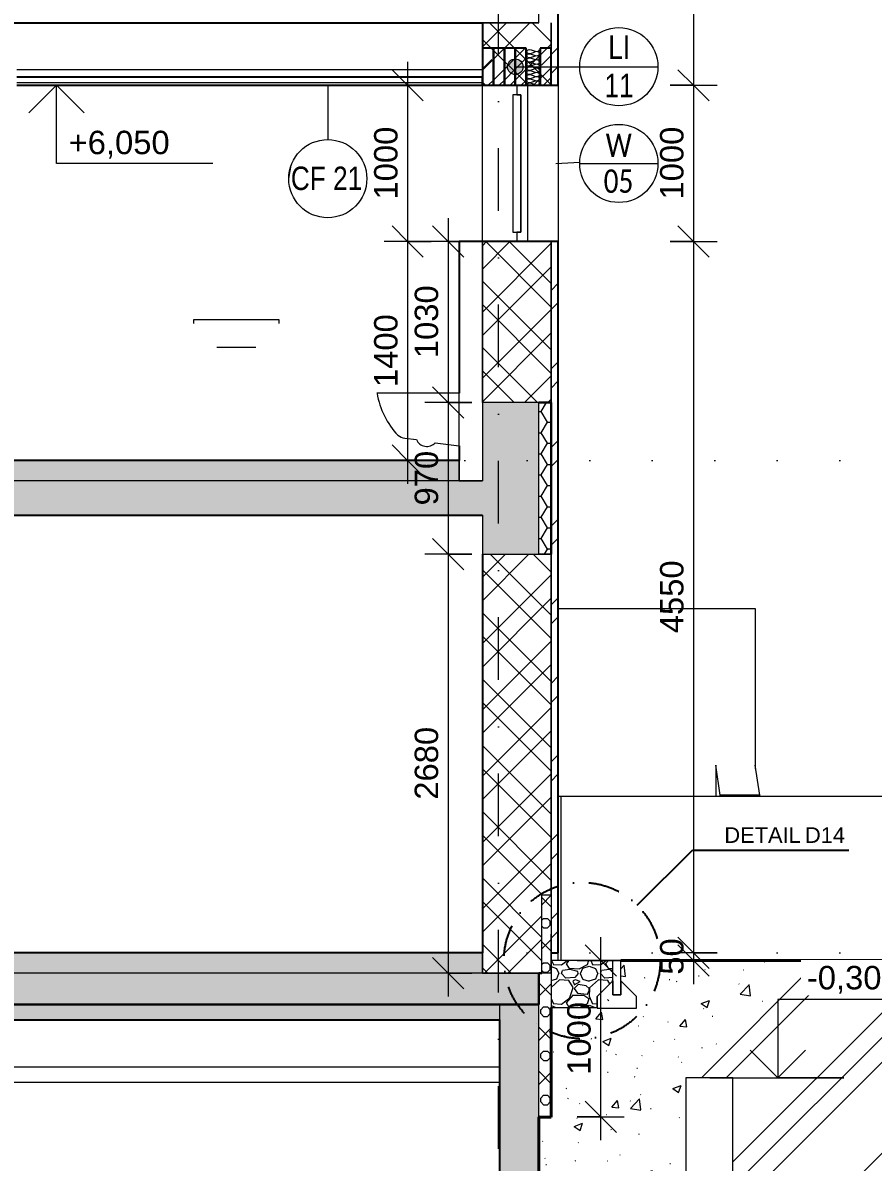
# Model space of a CAD drawing. Header units: millimetres. Extents: x -10201 to 171407, y -8645 to 72638.
# Drawn here: x 17779 to 23221, y -840 to 6450 of the extents above; entities that cross this region are included whole.
import ezdxf

# ---------------------------------------------------------------- set-up
doc = ezdxf.new("R2010")
doc.units = ezdxf.units.MM
for name, pattern in [('HA_DashDot_10mm-S3mm', [1000, 400, -300, 0, -300]), ('HA_DashDot_4mm-S1mm', [400, 200, -100, 0, -100]), ('HA_Dot-S4mm', [400, 0, -400])]:
    doc.linetypes.add(name, pattern=pattern)
for name, color, linetype, lineweight in [('A-____-____-DIMS', 9, 'Continuous', 5), ('A-____-____-DIMS-100', 9, 'Continuous', 5), ('A-CLNG-____-IDEN', 9, 'Continuous', 9), ('A-CLNG-____-MCUT', 9, 'Continuous', 25), ('A-CLNG-____-OTLN', 9, 'Continuous', 9), ('A-CLNG-____-PATT', 9, 'Continuous', 25), ('A-DETL-____-OTLN', 9, 'Continuous', 25), ('A-DETL-____-THIN', 9, 'Continuous', 9), ('A-DETL-____-WIDE', 9, 'Continuous', 40), ('A-DETL-GENF-OTLN', 9, 'Continuous', 9), ('A-FLOR-____-MCUT', 9, 'Continuous', 25), ('A-FLOR-____-OTLN', 9, 'Continuous', 9), ('A-FLOR-____-OVHD', 9, 'HA_DashDot_4mm-S1mm', 25), ('A-FLOR-____-PATT', 9, 'Continuous', 25), ('A-FLOR-LEVL-OTLN', 9, 'Continuous', 9), ('A-GENM-____-IDEN', 9, 'Continuous', 9), ('A-GENM-____-MCUT', 9, 'Continuous', 25), ('A-GENM-____-OTLN', 9, 'Continuous', 9), ('A-GLAZ-____-IDEN', 9, 'Continuous', 9), ('A-GLAZ-____-MCUT', 9, 'Continuous', 5), ('A-GLAZ-____-OTLN', 9, 'Continuous', 5), ('A-WALL-____-MCUT', 9, 'Continuous', 25), ('A-WALL-____-OTLN', 9, 'Continuous', 9), ('A-WALL-____-PATT', 9, 'Continuous', 25), ('G-____-____-DIMS', 9, 'Continuous', 5), ('G-____-____-TEXT', 9, 'Continuous', 5), ('I-WALL-____-MCUT', 9, 'Continuous', 25), ('I-WALL-____-OTLN', 9, 'Continuous', 9), ('P-SANR-FIXT-OTLN', 9, 'Continuous', 9), ('S-GRID-____-OTLN', 9, 'Continuous', 5)]:
    doc.layers.add(name, color=color, linetype=linetype, lineweight=lineweight)
doc.styles.add('Arial_1', font='arial.ttf', dxfattribs={"height": 150})
doc.styles.add('Arial_2', font='arial.ttf', dxfattribs={"height": 100})
doc.styles.add('Arial_3', font='arial.ttf', dxfattribs={"width": 0.8, "height": 150})
doc.styles.add('Calibri', font='calibri.ttf', dxfattribs={"width": 0.8, "height": 150})
doc.dimstyles.new('Inner_Dimensions', dxfattribs={"dimscale": 304.8, "dimtxt": 153.03891, "dimasz": 0.656168, "dimexe": 0.492126, "dimexo": 0.0625, "dimgap": 0.065617, "dimtad": 1, "dimdec": 0, "dimzin": 0, "dimdsep": 46, "dimtxsty": 'Arial_1', "dimblk1": 'OBLIQUE', "dimblk2": 'OBLIQUE', "dimsah": 1, "dimcen": 0.09, "dimdle": 0.492126, "dimazin": 0, "dimtfac": 1, "dimtdec": 4, "dimtix": 1, "dimtmove": 0, "dimatfit": 3, "dimfxl": 0.492126, "dimfxlon": 1, "dimtvp": 1, "dimtolj": 1, "dimtzin": 0, "dimlwd": 9, "dimlwe": 9, "dimarcsym": 2})
pattern_1 = [(45, (-5348.04, 1865.4), (-212.132, 212.132), []), (45, (-5198.04, 1865.4), (-212.132, 212.132), []), (315, (-5348.04, 1865.4), (212.132, 212.132), []), (315, (-5198.04, 1865.4), (212.132, 212.132), [])]
pattern_2 = [(45, (-5348.04, 1865.4), (-176.7767, 176.7767), []), (45, (-5277.33, 1865.4), (-176.7767, 176.7767), []), (45, (-5135.9, 1865.4), (-106.066, 247.4874), [100, -50, 3.353, -46.647])]
pattern_3 = [(45, (-5277.33, 1865.4), (-141.4214, 141.4214), []), (0, (-5051.99, 1931.64), (141.421, 141.421), [25, -257.843]), (45, (-5026.99, 1931.64), (-141.4214, 141.4214), [25, -175]), (90, (-5009.31, 1949.32), (-141.421, 141.421), [25, -257.843]), (135, (-5009.3, 1974.32), (-141.4214, -141.4214), [25, -175]), (0, (-5051.99, 1992), (141.421, 141.421), [25, -257.843]), (45, (-5069.66, 1974.32), (-141.4214, 141.4214), [25, -175]), (90, (-5069.66, 1949.32), (-141.421, 141.421), [25, -257.843]), (135, (-5051.99, 1931.64), (-141.4214, -141.4214), [25, -175]), (135, (-5084.49, 1865.4), (-141.4214, -141.4214), [])]

# ---------------------------------------------------------------- blocks, each defined once
blk = doc.blocks.new('HA_WD_SinglePanel - 625x1000-1670817-ŘEZ B-B OBJEKT B')
at = {"layer": 'A-GLAZ-____-MCUT', "color": 10}
for p, q in [((20965.7, 5990), (20915.7, 5990)), ((20915.7, 5990), (20915.7, 5110)), ((20940.7, 6050), (20940.7, 5990)), ((21010.7, 6050), (20940.7, 6050)), ((20940.7, 5990), (20965.7, 5990)), ((20965.7, 5110), (20965.7, 5990)), ((20965.7, 5990), (20965.7, 5110)), ((21010.7, 5050), (21010.7, 6050)), ((20915.7, 5110), (20965.7, 5110)), ((20965.7, 5110), (20940.7, 5110)), ((20940.7, 5110), (20940.7, 5050)), ((20940.7, 5050), (21010.7, 5050))]:
    blk.add_line(p, q, dxfattribs=at)
blk = doc.blocks.new('ABMV_WashBasin_Generic - 550x460-1959867-ŘEZ B-B OBJEKT B')
at = {"layer": 'P-SANR-FIXT-OTLN', "color": 250}
for p, q in [((-5104.3, 1400), (-5104.3, 1375)), ((-4954.3, 1400), (-5104.3, 1400)), ((-4704.3, 1400), (-4954.3, 1400)), ((-4554.3, 1400), (-4704.3, 1400)), ((-4554.3, 1375), (-4554.3, 1400)), ((-4954.3, 1225), (-4704.3, 1225))]:
    blk.add_line(p, q, dxfattribs=at)
blk = doc.blocks.new('ABMV_Toilet_WallHung - Default-V6-ŘEZ B-B OBJEKT B')
at = {"layer": 'A-GENM-____-OTLN', "color": 250}
for p, q in [((20570.7, 4080), (20048.9, 4080)), ((20570.7, 3744), (20570.7, 4080)), ((20223.1, 3793.2), (20298.4, 3783.7)), ((20418.7, 3763.2), (20570.7, 3744))]:
    blk.add_line(p, q, dxfattribs=at)
for centre, radius, start, end in [((20048.9, 4073.1), 6.88, 90, 116.10774), ((20569.5, 4172.4), 531.8, 190.08691, 222.83026), ((20234.6, 3884.1), 91.6, 233.02777, 262.78462), ((20365, 3811.4), 72.2, 202.60158, 318.10526)]:
    blk.add_arc(centre, radius, start, end, dxfattribs=at)
blk = doc.blocks.new('TB_Porotherm KP7_1000mm - TB_Porotherm KP7_1000mm-1905936-ŘEZ B-B OBJEKT B')
at = {"layer": 'A-GENM-____-OTLN', "lineweight": 5}
h = blk.add_hatch(dxfattribs=at)
h.set_pattern_fill('FP_7', color=256, style=0, pattern_type=2)
h.set_pattern_definition(pattern_2)
h.paths.add_polyline_path([(21160.7, 6050), (21160.7, 6288), (21090.7, 6288), (21090.7, 6050)])
at = {"layer": 'A-GENM-____-MCUT', "color": 50}
for p, q in [((21160.7, 6288), (21090.7, 6288)), ((21090.7, 6288), (21090.7, 6050)), ((21160.7, 6050), (21160.7, 6288)), ((21090.7, 6050), (21160.7, 6050))]:
    blk.add_line(p, q, dxfattribs=at)
blk = doc.blocks.new('TB_Porotherm KP7_1000mm - TB_Porotherm KP7_1000mm-V34-ŘEZ B-B OBJEKT B')
at = {"layer": 'A-GENM-____-OTLN', "lineweight": 5}
h = blk.add_hatch(dxfattribs=at)
h.set_pattern_fill('FP_7', color=256, style=0, pattern_type=2)
h.set_pattern_definition(pattern_2)
h.paths.add_polyline_path([(21000.7, 6050), (21000.7, 6288), (20930.7, 6288), (20930.7, 6050)])
at = {"layer": 'A-GENM-____-MCUT', "color": 50}
for p, q in [((21000.7, 6288), (20930.7, 6288)), ((20930.7, 6288), (20930.7, 6050)), ((21000.7, 6050), (21000.7, 6288)), ((20930.7, 6050), (21000.7, 6050))]:
    blk.add_line(p, q, dxfattribs=at)
blk = doc.blocks.new('TB_Porotherm KP7_1000mm - TB_Porotherm KP7_1000mm-V35-ŘEZ B-B OBJEKT B')
at = {"layer": 'A-GENM-____-OTLN', "lineweight": 5}
h = blk.add_hatch(dxfattribs=at)
h.set_pattern_fill('FP_7', color=256, style=0, pattern_type=2)
h.set_pattern_definition(pattern_2)
h.paths.add_polyline_path([(20930.7, 6050), (20930.7, 6288), (20860.7, 6288), (20860.7, 6050)])
at = {"layer": 'A-GENM-____-MCUT', "color": 50}
for p, q in [((20930.7, 6288), (20860.7, 6288)), ((20860.7, 6288), (20860.7, 6050)), ((20930.7, 6050), (20930.7, 6288)), ((20860.7, 6050), (20930.7, 6050))]:
    blk.add_line(p, q, dxfattribs=at)
blk = doc.blocks.new('TB_Porotherm KP7_1000mm - TB_Porotherm KP7_1000mm-V36-ŘEZ B-B OBJEKT B')
at = {"layer": 'A-GENM-____-OTLN', "lineweight": 5}
h = blk.add_hatch(dxfattribs=at)
h.set_pattern_fill('FP_7', color=256, style=0, pattern_type=2)
h.set_pattern_definition(pattern_2)
h.paths.add_polyline_path([(20860.7, 6050), (20860.7, 6288), (20790.7, 6288), (20790.7, 6050)])
at = {"layer": 'A-GENM-____-MCUT', "color": 50}
for p, q in [((20860.7, 6288), (20790.7, 6288)), ((20790.7, 6288), (20790.7, 6050)), ((20860.7, 6050), (20860.7, 6288)), ((20790.7, 6050), (20860.7, 6050))]:
    blk.add_line(p, q, dxfattribs=at)
blk = doc.blocks.new('TB_Porotherm KP7_1000mm - TB_Porotherm KP7_1000mm-V37-ŘEZ B-B OBJEKT B')
at = {"layer": 'A-GENM-____-OTLN', "lineweight": 5}
h = blk.add_hatch(dxfattribs=at)
h.set_pattern_fill('FP_7', color=256, style=0, pattern_type=2)
h.set_pattern_definition(pattern_2)
h.paths.add_polyline_path([(20790.7, 6050), (20790.7, 6288), (20720.7, 6288), (20720.7, 6050)])
at = {"layer": 'A-GENM-____-MCUT', "color": 50}
for p, q in [((20790.7, 6288), (20720.7, 6288)), ((20720.7, 6288), (20720.7, 6050)), ((20790.7, 6050), (20790.7, 6288)), ((20720.7, 6050), (20790.7, 6050))]:
    blk.add_line(p, q, dxfattribs=at)
blk = doc.blocks.new('185-01_OBJEKT B_Central_rvt-1-ŘEZ B-B OBJEKT B')
at = {"layer": 'A-FLOR-____-PATT', "lineweight": 5}
h = blk.add_hatch(dxfattribs=at)
h.set_pattern_fill('FP_6', color=10, style=0, pattern_type=2)
h.set_pattern_definition([(0, (-5348.04, 1865.4), (117.187, 67.658), [78.125, -156.25]), (120, (-5348.04, 1865.4), (-117.18755, 67.65879), [78.125, -156.25]), (60, (-5348.04, 1865.4), (0.00045, 135.31679), [0, -156.25, 78.125, 0])])
h.paths.add_polyline_path([(21160.7, 3050), (21160.7, 4020), (21080.7, 4020), (21080.7, 3050)])
blk.add_hatch(color=7, dxfattribs=at).paths.add_polyline_path([(7568.5, 3520), (20570.7, 3520), (20570.7, 3650), (-6229.3, 3650), (-6229.3, 3520), (7021.6, 3520)])
at = {"layer": 'A-FLOR-____-PATT', "lineweight": 9}
for points in [[(7021.6, 3300), (20720.7, 3300), (20720.7, 3520), (-6739.3, 3520), (-6739.3, 3300), (6474.7, 3300)], [(21080.7, 170), (21080.7, 370), (-6739.3, 370), (-6739.3, 170), (20694.6, 170)]]:
    blk.add_hatch(color=254, dxfattribs=at).paths.add_polyline_path(points)
at = {"layer": 'A-FLOR-____-PATT', "lineweight": 5}
h = blk.add_hatch(color=7, dxfattribs=at)
h.paths.add_polyline_path([(-6229.3, 370), (16995.7, 370), (16995.7, 500), (-6229.3, 500), (-6229.3, 387.6)])
h.paths.add_polyline_path([(20694.6, 370), (20720.7, 370), (20720.7, 500), (17110.7, 500), (17110.7, 370), (20147.7, 370)])
at = {"layer": 'A-WALL-____-PATT', "lineweight": 5}
h = blk.add_hatch(dxfattribs=at)
h.set_pattern_fill('FP_5', color=10, style=0, pattern_type=2)
h.set_pattern_definition([(45, (-5348.04, 1865.4), (-251.447, 251.447), []), (45, (-5348.04, 2246.4), (-251.447, 251.447), [])])
h.paths.add_polyline_path([(21160.7, 500), (21205.7, 500), (21205.7, 5050), (21160.7, 5050), (21160.7, 700.1)])
h.paths.add_polyline_path([(21205.7, 6050), (21205.7, 11143.6), (21160.7, 11143.6), (21160.7, 6050)])
h = blk.add_hatch(dxfattribs=at)
h.set_pattern_fill('FP_2', color=10, style=0, pattern_type=2)
h.set_pattern_definition(pattern_1)
h.paths.add_polyline_path([(21160.7, 6320), (21160.7, 6450), (20720.7, 6450), (20720.7, 6320)])
h.paths.add_polyline_path([(21160.7, 6670), (21160.7, 10663.4), (20720.7, 10663.4), (20720.7, 10650), (21160.7, 10650), (21160.7, 10400), (20720.7, 10400), (20720.7, 9450), (21160.7, 9450), (21160.7, 9200), (20720.7, 9200), (20720.7, 6670), (21080.7, 6670)])
h = blk.add_hatch(dxfattribs=at)
h.set_pattern_fill('FP_2', color=10, style=0, pattern_type=2)
h.set_pattern_definition(pattern_1)
h.paths.add_polyline_path([(21080.7, 4020), (21160.7, 4020), (21160.7, 5050), (20720.7, 5050), (20720.7, 4020)])
h.paths.add_polyline_path([(21160.7, 6050), (21160.7, 6320), (20720.7, 6320), (20720.7, 6050)])
h = blk.add_hatch(dxfattribs=at)
h.set_pattern_fill('FP_2', color=10, style=0, pattern_type=2)
h.set_pattern_definition(pattern_1)
h.paths.add_polyline_path([(21080.7, 370), (21100.7, 370), (21100.7, 870), (21160.7, 870), (21160.7, 3050), (20720.7, 3050), (20720.7, 370)])
at = {"layer": 'A-CLNG-____-MCUT', "color": 50}
for p, q in [((20720.7, 6102), (17740.7, 6102)), ((20720.7, 6050), (20720.7, 6102)), ((17740.7, 6050), (20720.7, 6050))]:
    blk.add_line(p, q, dxfattribs=at)
at = {"layer": 'A-CLNG-____-MCUT', "color": 250, "lineweight": 9}
blk.add_line((20720.7, 6066), (17740.7, 6066), dxfattribs=at)
at = {"layer": 'A-FLOR-____-MCUT', "color": 50}
for p, q in [((3200.7, 6450), (20720.7, 6450)), ((21160.7, 4020), (21080.7, 4020)), ((21160.7, 3050), (21160.7, 4020)), ((20570.7, 3650), (-6229.3, 3650)), ((17110.7, 3300), (20720.7, 3300)), ((20720.7, 500), (17110.7, 500)), ((21080.7, 170), (21080.7, 370)), ((15605.7, 170), (21080.7, 170))]:
    blk.add_line(p, q, dxfattribs=at)
at = {"layer": 'A-FLOR-____-MCUT', "color": 250, "lineweight": 9}
for p, q in [((20720.7, 6450), (21080.7, 6450)), ((20570.7, 3520), (20570.7, 3650)), ((20570.7, 3520), (-6229.3, 3520)), ((20720.7, 3520), (20570.7, 3520)), ((20720.7, 370), (20720.7, 500)), ((20720.7, 370), (17110.7, 370)), ((21080.7, 370), (20720.7, 370))]:
    blk.add_line(p, q, dxfattribs=at)
at = {"layer": 'A-FLOR-____-OTLN', "color": 250}
for p, q in [((21080.7, 6450), (21080.7, 6670)), ((21080.7, 3050), (21160.7, 3050))]:
    blk.add_line(p, q, dxfattribs=at)
at = {"layer": 'A-WALL-____-MCUT', "color": 50}
for p, q in [((21205.7, 6050), (21205.7, 11143.6)), ((20720.7, 6450), (20720.7, 6320)), ((20720.7, 6320), (20720.7, 6050)), ((20720.7, 6050), (21160.7, 6050)), ((21160.7, 6050), (21205.7, 6050)), ((21160.7, 5050), (20720.7, 5050)), ((21205.7, 5050), (21160.7, 5050)), ((21205.7, 500), (21205.7, 5050)), ((21080.7, 4020), (21160.7, 4020)), ((21160.7, 4020), (21160.7, 3050)), ((20720.7, 3050), (20720.7, 500)), ((21160.7, 500), (21205.7, 500)), ((21080.7, 370), (21100.7, 370))]:
    blk.add_line(p, q, dxfattribs=at)
at = {"layer": 'A-WALL-____-MCUT', "color": 250, "lineweight": 9}
for p, q in [((21080.7, 6450), (20720.7, 6450)), ((21160.7, 6320), (21160.7, 6450)), ((21160.7, 6450), (21160.7, 6320)), ((21160.7, 6050), (21160.7, 6320)), ((21160.7, 6320), (21160.7, 6050)), ((20720.7, 5050), (20720.7, 4020)), ((20720.7, 4020), (20720.7, 5050)), ((21160.7, 4020), (21160.7, 5050)), ((21160.7, 5050), (21160.7, 4020)), ((20570.7, 3650), (20570.7, 3520)), ((20570.7, 3520), (20720.7, 3520)), ((21160.7, 870), (21160.7, 3050)), ((21160.7, 3050), (21160.7, 870)), ((20720.7, 500), (20720.7, 370)), ((20720.7, 370), (21080.7, 370))]:
    blk.add_line(p, q, dxfattribs=at)
at = {"layer": 'A-WALL-____-OTLN', "color": 250}
for p, q in [((20720.7, 5050), (20720.7, 6050)), ((21205.7, 6050), (21205.7, 5050)), ((21160.7, 3050), (21080.7, 3050)), ((21205.7, 450), (21205.7, 500))]:
    blk.add_line(p, q, dxfattribs=at)
at = {"layer": 'I-WALL-____-MCUT', "color": 50}
for p, q in [((20570.7, 5050), (20570.7, 4080)), ((20720.7, 5050), (20570.7, 5050)), ((20570.7, 3744), (20570.7, 3650))]:
    blk.add_line(p, q, dxfattribs=at)
at = {"layer": 'I-WALL-____-OTLN', "color": 250}
blk.add_line((20720.7, 6150), (17740.7, 6150), dxfattribs=at)
at = {"layer": 'A-GENM-____-OTLN', "color": 250, "lineweight": 9}
for name in ['TB_Porotherm KP7_1000mm - TB_Porotherm KP7_1000mm-V37-ŘEZ B-B OBJEKT B', 'TB_Porotherm KP7_1000mm - TB_Porotherm KP7_1000mm-V36-ŘEZ B-B OBJEKT B', 'TB_Porotherm KP7_1000mm - TB_Porotherm KP7_1000mm-V35-ŘEZ B-B OBJEKT B', 'TB_Porotherm KP7_1000mm - TB_Porotherm KP7_1000mm-V34-ŘEZ B-B OBJEKT B', 'TB_Porotherm KP7_1000mm - TB_Porotherm KP7_1000mm-1905936-ŘEZ B-B OBJEKT B']:
    blk.add_blockref(name, (0, 0), dxfattribs=at)
at = {"layer": 'A-GLAZ-____-OTLN', "color": 250, "lineweight": 9}
blk.add_blockref('HA_WD_SinglePanel - 625x1000-1670817-ŘEZ B-B OBJEKT B', (0, 0), dxfattribs=at)
at = {"layer": 'P-SANR-FIXT-OTLN', "color": 250, "lineweight": 9}
for name, p in [('ABMV_WashBasin_Generic - 550x460-1959867-ŘEZ B-B OBJEKT B', (23975, 3150)), ('ABMV_Toilet_WallHung - Default-V6-ŘEZ B-B OBJEKT B', (0, 0))]:
    blk.add_blockref(name, p, dxfattribs=at)
blk = doc.blocks.new('Spot Elevations - Flipped-794089-ŘEZ B-B OBJEKT B')
at = {"layer": 'G-____-____-DIMS', "lineweight": 9}
for p, q in [((-4701.9, -3226.8), (-4525.2, -3050)), ((-4525.2, -3050), (-4348.4, -3226.8)), ((-4525.2, -3550), (-4525.2, -3050)), ((-3525.2, -3550), (-4525.2, -3550))]:
    blk.add_line(p, q, dxfattribs=at)
blk = doc.blocks.new('Spot Elevations - Default-792506-ŘEZ B-B OBJEKT B')
at = {"layer": 'G-____-____-DIMS', "lineweight": 9}
for p, q in [((-3517.1, -2145), (-4517.1, -2145)), ((-4517.1, -2145), (-4517.1, -2645)), ((-4693.8, -2468.2), (-4517.1, -2645)), ((-4517.1, -2645), (-4340.3, -2468.2))]:
    blk.add_line(p, q, dxfattribs=at)
blk = doc.blocks.new('HA_Tag_Ceiling - Group _ Type Mark-1822524-ŘEZ B-B OBJEKT B')
at = {"layer": 'A-CLNG-____-IDEN'}
blk.add_line((19480.7, 5452.7), (19495.8, 5538.2), dxfattribs=at)
blk.add_circle((19730.7, 5452.7), 250, dxfattribs=at)
blk = doc.blocks.new('DIMBLOCK40-ŘEZ B-B OBJEKT B')
at = {"layer": 'A-____-____-DIMS-100', "lineweight": 9}
for p, q in [((22071.7, 14025), (22071.7, 6050)), ((22071.7, 13875), (21971.7, 13975)), ((22221.7, 13875), (21921.7, 13875)), ((22071.7, 13875), (22171.7, 13775)), ((22071.7, 13875), (22221.7, 13875)), ((22071.7, 6050), (21971.7, 6150)), ((21921.7, 6050), (22221.7, 6050)), ((22071.7, 6050), (21921.7, 6050)), ((22071.7, 6050), (22171.7, 5950))]:
    blk.add_line(p, q, dxfattribs=at)
at = {"layer": 'A-____-____-DIMS-100', "color": 0, "lineweight": 9, "insert": (21856.9, 9731.8), "char_height": 150, "width": 553.765, "attachment_point": 1, "rotation": 90, "line_spacing_factor": 0.941778, "style": 'Arial_1'}
blk.add_mtext('7825', dxfattribs=at)
blk = doc.blocks.new('_Oblique')
at = {"color": 0, "linetype": 'ByBlock', "lineweight": -2}
blk.add_line((-0.5, -0.5), (0.5, 0.5), dxfattribs=at)
blk = doc.blocks.new('DIMBLOCK41-ŘEZ B-B OBJEKT B')
at = {"layer": 'A-____-____-DIMS-100', "lineweight": 9}
for p, q in [((22071.7, 6050), (21971.7, 6150)), ((21921.7, 6050), (22221.7, 6050)), ((22071.7, 6050), (21921.7, 6050)), ((22071.7, 6050), (22071.7, 5050)), ((22071.7, 6050), (22171.7, 5950)), ((22071.7, 5050), (21971.7, 5150)), ((21921.7, 5050), (22221.7, 5050)), ((22071.7, 5050), (21921.7, 5050)), ((22071.7, 5050), (22171.7, 4950))]:
    blk.add_line(p, q, dxfattribs=at)
at = {"layer": 'A-____-____-DIMS-100', "color": 0, "lineweight": 9, "insert": (21856.9, 5319.3), "char_height": 150, "width": 553.765, "attachment_point": 1, "rotation": 90, "line_spacing_factor": 0.941778, "style": 'Arial_1'}
blk.add_mtext('1000', dxfattribs=at)
blk = doc.blocks.new('DIMBLOCK42-ŘEZ B-B OBJEKT B')
at = {"layer": 'A-____-____-DIMS-100', "lineweight": 9}
for p, q in [((22071.7, 5050), (21971.7, 5150)), ((21921.7, 5050), (22221.7, 5050)), ((22071.7, 5050), (21921.7, 5050)), ((22071.7, 5050), (22071.7, 500)), ((22071.7, 5050), (22171.7, 4950)), ((22071.7, 500), (21971.7, 600)), ((22221.7, 500), (21921.7, 500)), ((22071.7, 500), (22171.7, 400)), ((22071.7, 500), (22221.7, 500))]:
    blk.add_line(p, q, dxfattribs=at)
at = {"layer": 'A-____-____-DIMS-100', "color": 0, "lineweight": 9, "insert": (21856.9, 2544.3), "char_height": 150, "width": 553.765, "attachment_point": 1, "rotation": 90, "line_spacing_factor": 0.941778, "style": 'Arial_1'}
blk.add_mtext('4550', dxfattribs=at)
blk = doc.blocks.new('DIMBLOCK43-ŘEZ B-B OBJEKT B')
at = {"layer": 'A-____-____-DIMS-100', "lineweight": 9}
for p, q in [((22071.7, 500), (21971.7, 600)), ((22071.7, 450), (21971.7, 550)), ((22221.7, 500), (21921.7, 500)), ((22221.7, 450), (21921.7, 450)), ((22071.7, 500), (22071.7, 300)), ((22071.7, 500), (22171.7, 400)), ((22071.7, 500), (22221.7, 500)), ((22071.7, 450), (22171.7, 350)), ((22071.7, 450), (22221.7, 450))]:
    blk.add_line(p, q, dxfattribs=at)
at = {"layer": 'A-____-____-DIMS-100', "color": 0, "lineweight": 9, "insert": (21856.9, 359.6), "char_height": 150, "width": 276.883, "attachment_point": 1, "rotation": 90, "line_spacing_factor": 0.941778, "style": 'Arial_1'}
blk.add_mtext('50', dxfattribs=at)
blk = doc.blocks.new('HA_TAG_WD - Type Mark-1502833-ŘEZ B-B OBJEKT B')
at = {"layer": 'A-GLAZ-____-IDEN'}
blk.add_line((7846.1, 11908.4), (8346.1, 11908.4), dxfattribs=at)
blk.add_circle((8096.1, 11908.4), 250, dxfattribs=at)
blk = doc.blocks.new('DIMBLOCK69-ŘEZ B-B OBJEKT B')
at = {"layer": 'A-____-____-DIMS-100', "lineweight": 9}
for p, q in [((20501.9, 5200), (20501.9, 4020)), ((20501.9, 5050), (20401.9, 5150)), ((20651.9, 5050), (20351.9, 5050)), ((20501.9, 5050), (20601.9, 4950)), ((20501.9, 5050), (20651.9, 5050)), ((20501.9, 4020), (20401.9, 4120)), ((20651.9, 4020), (20351.9, 4020)), ((20501.9, 4020), (20601.9, 3920)), ((20501.9, 4020), (20651.9, 4020))]:
    blk.add_line(p, q, dxfattribs=at)
at = {"layer": 'A-____-____-DIMS-100', "color": 0, "lineweight": 9, "insert": (20287.1, 4304.3), "char_height": 150, "width": 553.765, "attachment_point": 1, "rotation": 90, "line_spacing_factor": 0.941778, "style": 'Arial_1'}
blk.add_mtext('1030', dxfattribs=at)
blk = doc.blocks.new('DIMBLOCK70-ŘEZ B-B OBJEKT B')
at = {"layer": 'A-____-____-DIMS-100', "lineweight": 9}
for p, q in [((20501.9, 4020), (20401.9, 4120)), ((20651.9, 4020), (20351.9, 4020)), ((20501.9, 4020), (20501.9, 3050)), ((20501.9, 4020), (20601.9, 3920)), ((20501.9, 4020), (20651.9, 4020)), ((20501.9, 3050), (20401.9, 3150)), ((20651.9, 3050), (20351.9, 3050)), ((20501.9, 3050), (20601.9, 2950)), ((20501.9, 3050), (20651.9, 3050))]:
    blk.add_line(p, q, dxfattribs=at)
at = {"layer": 'A-____-____-DIMS-100', "color": 0, "lineweight": 9, "insert": (20287.1, 3361.9), "char_height": 150, "width": 415.324, "attachment_point": 1, "rotation": 90, "line_spacing_factor": 0.941778, "style": 'Arial_1'}
blk.add_mtext('970', dxfattribs=at)
blk = doc.blocks.new('DIMBLOCK71-ŘEZ B-B OBJEKT B')
at = {"layer": 'A-____-____-DIMS-100', "lineweight": 9}
for p, q in [((20501.9, 3050), (20401.9, 3150)), ((20651.9, 3050), (20351.9, 3050)), ((20501.9, 3050), (20501.9, 220)), ((20501.9, 3050), (20601.9, 2950)), ((20501.9, 3050), (20651.9, 3050)), ((20501.9, 370), (20401.9, 470)), ((20651.9, 370), (20351.9, 370)), ((20501.9, 370), (20601.9, 270)), ((20501.9, 370), (20651.9, 370))]:
    blk.add_line(p, q, dxfattribs=at)
at = {"layer": 'A-____-____-DIMS-100', "color": 0, "lineweight": 9, "insert": (20287.1, 1479.3), "char_height": 150, "width": 553.765, "attachment_point": 1, "rotation": 90, "line_spacing_factor": 0.941778, "style": 'Arial_1'}
blk.add_mtext('2680', dxfattribs=at)
blk = doc.blocks.new('DIMBLOCK72-ŘEZ B-B OBJEKT B')
at = {"layer": 'A-____-____-DIMS-100', "lineweight": 9}
for p, q in [((20241.9, 6200), (20241.9, 5050)), ((20241.9, 6050), (20141.9, 6150)), ((20391.9, 6050), (20091.9, 6050)), ((20241.9, 6050), (20341.9, 5950)), ((20241.9, 6050), (20391.9, 6050)), ((20241.9, 5050), (20141.9, 5150)), ((20391.9, 5050), (20091.9, 5050)), ((20241.9, 5050), (20341.9, 4950)), ((20241.9, 5050), (20391.9, 5050))]:
    blk.add_line(p, q, dxfattribs=at)
at = {"layer": 'A-____-____-DIMS-100', "color": 0, "lineweight": 9, "insert": (20027.1, 5319.3), "char_height": 150, "width": 553.765, "attachment_point": 1, "rotation": 90, "line_spacing_factor": 0.941778, "style": 'Arial_1'}
blk.add_mtext('1000', dxfattribs=at)
blk = doc.blocks.new('DIMBLOCK73-ŘEZ B-B OBJEKT B')
at = {"layer": 'A-____-____-DIMS-100', "lineweight": 9}
for p, q in [((20241.9, 5050), (20141.9, 5150)), ((20391.9, 5050), (20091.9, 5050)), ((20241.9, 5050), (20241.9, 3500)), ((20241.9, 5050), (20341.9, 4950)), ((20241.9, 5050), (20391.9, 5050)), ((20241.9, 3650), (20141.9, 3750)), ((20391.9, 3650), (20091.9, 3650)), ((20241.9, 3650), (20341.9, 3550)), ((20241.9, 3650), (20391.9, 3650))]:
    blk.add_line(p, q, dxfattribs=at)
at = {"layer": 'A-____-____-DIMS-100', "color": 0, "lineweight": 9, "insert": (20027.1, 4119.3), "char_height": 150, "width": 553.765, "attachment_point": 1, "rotation": 90, "line_spacing_factor": 0.941778, "style": 'Arial_1'}
blk.add_mtext('1400', dxfattribs=at)
blk = doc.blocks.new('DIMBLOCK77-ŘEZ B-B OBJEKT B')
at = {"layer": 'A-____-____-DIMS-100', "lineweight": 9}
for p, q in [((21477.7, -700), (21477.7, 600)), ((21477.7, 450), (21377.7, 550)), ((21327.7, 450), (21627.7, 450)), ((21477.7, 450), (21327.7, 450)), ((21477.7, 450), (21577.7, 350)), ((21477.7, -550), (21377.7, -450)), ((21327.7, -550), (21627.7, -550)), ((21477.7, -550), (21327.7, -550)), ((21477.7, -550), (21577.7, -650))]:
    blk.add_line(p, q, dxfattribs=at)
at = {"layer": 'A-____-____-DIMS-100', "color": 0, "lineweight": 9, "insert": (21263, -280.7), "char_height": 150, "width": 553.765, "attachment_point": 1, "rotation": 90, "line_spacing_factor": 0.941778, "style": 'Arial_1'}
blk.add_mtext('1000', dxfattribs=at)
blk = doc.blocks.new('HA_TAG_GM_Products - Generic-588599-ŘEZ B-B OBJEKT B')
at = {"layer": 'A-GENM-____-IDEN'}
blk.add_line((2223.1, 5919), (2723.1, 5919), dxfattribs=at)
blk.add_circle((2473.1, 5919), 250, dxfattribs=at)

msp = doc.modelspace()

# ---------------------------------------------------------------- hatches: boundary and pattern name
at = {"layer": 'A-CLNG-____-PATT', "lineweight": 5}
h = msp.add_hatch(dxfattribs=at)
h.set_pattern_fill('FP_9', color=256, style=0, pattern_type=2)
h.set_pattern_definition([(0, (-5348.04, 1865.4), (117.188, 67.658), [78.125, -156.25]), (120, (-5348.04, 1865.4), (-117.18705, 67.65792), [78.125, -156.25]), (60, (-5348.04, 1865.4), (0.00045, 135.31679), [0, -156.25, 78.125, 0])])
h.paths.add_polyline_path([(11397, 70), (14805.7, 70), (14805.7, 170), (11275.7, 170), (11275.7, 70)])
h.paths.add_polyline_path([(-6104.5, 70), (2950.7, 70), (2950.7, 170), (-6489.3, 170), (-6489.3, 70)])
h.paths.add_polyline_path([(20830.7, 70), (20830.7, 170), (15605.7, 170), (15605.7, 70), (20147.7, 70)])
at = {"layer": 'A-DETL-GENF-OTLN'}
msp.add_hatch(color=254, dxfattribs=at).paths.add_polyline_path([(20720.7, 3050), (21080.7, 3050), (21080.7, 4020), (20720.7, 4020), (20720.7, 3200.3)])
at = {"layer": 'A-DETL-GENF-OTLN', "lineweight": 5}
h = msp.add_hatch(dxfattribs=at)
h.set_pattern_fill('FP_1', color=10, style=0, pattern_type=2)
h.set_pattern_definition(pattern_3)
h.paths.add_polyline_path([(21160.7, 370), (21160.7, 870), (21100.7, 870), (21100.7, 370)])
h = msp.add_hatch(dxfattribs=at)
h.set_pattern_fill('FP_11', color=10, style=0, pattern_type=2)
h.set_pattern_definition([(45, (-5348.04, 1865.4), (-449.013, 449.013), []), (45, (-5189.3, 1865.4), (0, 898.026), []), (45, (-5506.8, 1865.4), (0, 898.026), [])])
h.paths.add_polyline_path([(25616.9, -5360), (25616.9, 75.6), (24496.8, 95.2), (24422.9, -750), (24422.9, -950), (23771.3, -950), (23771.3, -748.8), (23666.4, 450), (22773.1, 450), (22023.1, -300), (22323.1, -300), (22323.1, -5360), (22488.1, -5360)])
h.paths.add_polyline_path([(21858.1, -5360), (22023.1, -5360), (22023.1, -3150), (-7776.9, -3150), (-8676.9, -2250), (-9386, -2250), (-9386, -5360), (21241.5, -5360)])
h.paths.add_polyline_path([(25616.9, 225.6), (25616.9, 275.6), (24222.9, 300), (24222.9, 250), (25055.7, 235.4)])
h = msp.add_hatch(dxfattribs=at)
h.set_pattern_fill('FP_12', color=8, style=0, pattern_type=2)
h.set_pattern_definition([(50, (-5348.04, 1865.4), (537.945, -47.064), [56.25, -618.75]), (355, (-5348.04, 1865.4), (-104.064, 564.144), [45, -495]), (100.451, (-5303.2, 1861.5), (433.886, 517.077), [47.805, -525.857]), (46.184, (-5348.04, 2015.4), (800.43, -124.142), [84.375, -928.125]), (96.636, (-5281.3, 2005.06), (700.992, 730.593), [71.708, -788.785]), (351.184, (-5348, 2015.4), (701, 730.586), [67.5, -742.5]), (21, (-5273.04, 1977.9), (447.68, -301.964), [56.25, -618.75]), (326, (-5273.04, 1977.9), (182.487, 543.863), [45, -495]), (71.451, (-5235.73, 1952.74), (630.169, 241.893), [47.805, -525.857]), (37.5, (-5348.04, 1865.4), (9.1199, 249.6704), [3.353, -485.647, 3.353, -499.147, -496.875]), (37.5, (-5348.04, 1865.4), (9.1199, 249.6704), [-991.5, 3.353, -493.522]), (7.5, (-5348.04, 1865.4), (197.3022, 295.8088), [3.353, -283.147, 3.353, -474.397, -189.375]), (7.5, (-5348.04, 1865.4), (197.3022, 295.8088), [-764.25, 3.353, -186.022]), (327.5, (-5515.3, 1865.4), (400.3668, -16.9162), [3.353, -184.147, 3.353, -581.647, -776.25]), (327.5, (-5515.3, 1865.4), (400.3668, -16.9162), [-772.5, 3.353, -772.897]), (317.5, (-5590.3, 1865.4), (437.3896, 75.0787), [3.353, -240.397, 3.353, -385.147, -551.25]), (317.5, (-5590.3, 1865.4), (437.3896, 75.0787), [-632.25, 3.353, -547.897])])
h.paths.add_polyline_path([(22023.1, -3150), (22023.1, -300), (22773.1, 450), (21605.7, 450), (21605.7, 230), (21555.7, 230), (21555.7, 320), (21455.7, 220), (21455.7, 150), (21160.7, 150), (21160.7, -552), (21080.7, -552), (21080.7, -3150), (21858.1, -3150)])
h = msp.add_hatch(dxfattribs=at)
h.set_pattern_fill('FP_18', color=10, style=0, pattern_type=2)
h.set_pattern_definition([(228.013, (-5168.04, 2115.4), (-1999.991723, -2250.006964), [33.634, -3329.772]), (184.97, (-5190.54, 2090.4), (2999.9987265, 250.013264), [57.717, -5713.981]), (132.51, (-5248.04, 2085.4), (2499.97845, -2750.020328), [40.697, -4029.008]), (267.274, (-5345.54, 2022.9), (249.972575, 5000.0013946), [52.56, -5203.39]), (292.834, (-5348.04, 1970.4), (-1250.01776, 2999.992194), [51.539, -5102.343]), (357.274, (-5328.04, 1922.9), (-5000.0013946, 249.972575), [52.56, -5203.39]), (37.694, (-5275.54, 1920.4), (-3250.010563, -2499.9862566), [69.507, -6881.212]), (72.255, (-5220.54, 1962.9), (1750.0316505, 5499.9895804), [65.622, -6496.58]), (121.43, (-5200.54, 2025.4), (-2000.0245344, 3249.984927), [52.738, -5221.018]), (175.236, (-5228.04, 2070.4), (2749.998263, -250.016812), [60.208, -2950.191]), (222.397, (-5288.04, 2075.4), (-3000.0208517, -2749.976908), [77.862, -7708.344]), (138.814, (-5098.04, 2020.4), (-1749.99793, 1500.002218), [26.575, -2630.961]), (171.469, (-5118.04, 2037.9), (3249.9975415, -500.0135323), [50.559, -5005.378]), (225, (-5168.04, 2045.4), (3e-14, -250.0004), [35.355, -318.198]), (203.199, (-5185.54, 2075.4), (1249.996245, 500.009518), [19.039, -1884.904]), (291.801, (-5203.04, 2067.9), (-249.99442, 750.001674), [26.926, -1319.365]), (30.964, (-5193.04, 2042.9), (749.99806, 500.00371), [43.732, -1414.006]), (161.565, (-5155.54, 2065.4), (500.00015, -250.00063), [31.623, -758.947]), (16.39, (-5348.04, 2067.9), (2499.9935954, 750.019613), [44.3, -4385.711]), (70.346, (-5305.54, 2080.4), (-1000.008731, -2749.997195), [37.165, -3679.352]), (293.199, (-5155.54, 2115.4), (-500.0086, 1249.99664), [38.079, -1865.864]), (343.61, (-5140.54, 2080.4), (-2499.994555, 750.019895), [44.3, -4385.711]), (339.444, (-5348.04, 1912.9), (-1250.000315, 499.998677), [42.72, -2093.281]), (294.775, (-5308.04, 1897.9), (-1249.993021, 2750.003142), [35.795, -3543.661]), (66.801, (-5153.04, 1865.4), (500.009518, 1249.996245), [38.079, -1865.864]), (17.354, (-5138.04, 1900.4), (-3250.000579, -999.998387), [41.908, -4148.856]), (69.444, (-5275.54, 1865.4), (-499.998677, -1250.000315), [21.36, -2114.641]), (101.31, (-5168.04, 1865.4), (-250.0012, 1000), [12.748, -1262.007]), (165.964, (-5170.54, 1877.9), (750.00125, -249.99696), [51.539, -979.237]), (186.009, (-5220.54, 1890.4), (2500.000134, 250.000353), [47.762, -4728.481]), (303.69, (-5193.04, 2020.4), (-249.99974, 499.99984), [36.055, -865.332]), (353.157, (-5173.04, 1990.4), (4249.9978776, -500.0165568), [62.949, -6231.891]), (60.945, (-5110.54, 1982.9), (-1000.011884, -1749.993018), [25.739, -2548.169]), (90, (-5098.04, 2005.4), (-250, 250), [15, -235]), (120.256, (-5225.54, 1897.9), (999.986072, -1750.007847), [34.731, -3438.38]), (48.013, (-5243.04, 1927.9), (1999.991723, 2250.006964), [67.268, -3296.138]), (0, (-5198.04, 1977.9), (250, 250), [65, -185]), (325.305, (-5133.04, 1977.9), (-2500.004389, 1749.993837), [39.529, -3913.319]), (254.055, (-5100.54, 1955.4), (-249.993163, -1000.00147), [36.4, -1783.627]), (207.646, (-5110.54, 1920.4), (-4749.9989623, -2500.0013694), [59.266, -5867.368]), (175.426, (-5163.04, 1892.9), (-3249.9996833, 250.0046218), [62.7, -6207.269])])
h.paths.add_polyline_path([(21455.7, 150), (21455.7, 220), (21555.7, 320), (21555.7, 450), (21160.7, 450), (21160.7, 150), (21385.7, 150)])
h = msp.add_hatch(dxfattribs=at)
h.set_pattern_fill('FP_8', color=10, style=0, pattern_type=2)
h.set_pattern_definition([(315, (-5348.04, 1865.4), (215.526, 215.526), []), (315, (-5348.04, 2068.6), (215.526, 215.526), [127, -76.2, 12.7, -76.2, -127]), (315, (-5348.04, 2068.6), (215.526, 215.526), [-292.1, 127, 0])])
h.paths.add_polyline_path([(21455.7, 145), (21705.7, 145), (21705.7, 220), (21605.7, 320), (21605.7, 230), (21555.7, 230), (21555.7, 320), (21455.7, 220)])
at = {"layer": 'A-GENM-____-IDEN'}
h = msp.add_hatch(color=256, dxfattribs=at)
edge = h.paths.add_edge_path()
edge.add_arc((20930.7, 6169), 50, 0, 360)
at = {"layer": 'A-WALL-____-PATT', "lineweight": 5}
h = msp.add_hatch(dxfattribs=at)
h.set_pattern_fill('FP_1', color=256, style=0, pattern_type=2)
h.set_pattern_definition(pattern_3)
h.paths.add_polyline_path([(21080.7, -550), (21160.7, -549.9), (21160.7, 370), (21080.7, 370), (21080.7, -549.9)])
at = {"layer": 'A-WALL-____-PATT', "lineweight": 9}
msp.add_hatch(color=256, dxfattribs=at).paths.add_polyline_path([(20830.7, -2650), (21080.7, -2650), (21080.7, 170), (20830.7, 170), (20830.7, -552)])

# ---------------------------------------------------------------- linework, layer by layer
at = {"layer": 'A-CLNG-____-IDEN'}
msp.add_line((19730.7, 6050), (19730.7, 5702.7), dxfattribs=at)
at = {"layer": 'A-CLNG-____-MCUT'}
for p, q in [((20830.7, 170), (15605.7, 170)), ((15606.9, 70), (20830.7, 70))]:
    msp.add_line(p, q, dxfattribs=at)
at = {"layer": 'A-CLNG-____-OTLN'}
msp.add_line((20830.7, -330), (15605.7, -330), dxfattribs=at)
at = {"layer": 'A-DETL-____-OTLN'}
for p, q in [((21711.7, 803.6), (22065.3, 1157.1)), ((22065.3, 1157.1), (23065.3, 1157.1))]:
    msp.add_line(p, q, dxfattribs=at)
at = {"layer": 'A-DETL-____-OTLN', "lineweight": 9}
for points in [[(21019, 6252), (21012.7, 6252), (20998.6, 6265.3), (21012.7, 6278.7), (21019, 6278.7)], [(21019, 6278.7), (21037.3, 6278.7), (21054, 6265.3), (21072.4, 6265.3)], [(21072.4, 6265.3), (21078.6, 6265.3), (21085.7, 6272.4), (21085.7, 6278.7)], [(21019, 6225.3), (21012.7, 6225.3), (20998.6, 6238.7), (21012.7, 6252), (21019, 6252)], [(21019, 6198.7), (21012.7, 6198.7), (20998.6, 6212), (21012.7, 6225.3), (21019, 6225.3)], [(21019, 6172), (21012.7, 6172), (20998.6, 6185.3), (21012.7, 6198.7), (21019, 6198.7)], [(21072.4, 6265.3), (21054, 6265.3), (21037.3, 6252), (21019, 6252)], [(21019, 6252), (21037.3, 6252), (21054, 6238.7), (21072.4, 6238.7)], [(21072.4, 6238.7), (21054, 6238.7), (21037.3, 6225.3), (21019, 6225.3)], [(21019, 6225.3), (21037.3, 6225.3), (21054, 6212), (21072.4, 6212)], [(21072.4, 6212), (21054, 6212), (21037.3, 6198.7), (21019, 6198.7)], [(21019, 6198.7), (21037.3, 6198.7), (21054, 6185.3), (21072.4, 6185.3)], [(21072.4, 6238.7), (21078.6, 6238.7), (21092.7, 6252), (21078.6, 6265.3), (21072.4, 6265.3)], [(21072.4, 6212), (21078.6, 6212), (21092.7, 6225.3), (21078.6, 6238.7), (21072.4, 6238.7)], [(21072.4, 6185.3), (21078.6, 6185.3), (21092.7, 6198.7), (21078.6, 6212), (21072.4, 6212)], [(21019, 6145.3), (21012.7, 6145.3), (20998.6, 6158.7), (21012.7, 6172), (21019, 6172)], [(21019, 6118.7), (21012.7, 6118.7), (20998.6, 6132), (21012.7, 6145.3), (21019, 6145.3)], [(21072.4, 6185.3), (21054, 6185.3), (21037.3, 6172), (21019, 6172)], [(21019, 6172), (21037.3, 6172), (21054, 6158.7), (21072.4, 6158.7)], [(21072.4, 6158.7), (21054, 6158.7), (21037.3, 6145.3), (21019, 6145.3)], [(21019, 6145.3), (21037.3, 6145.3), (21054, 6132), (21072.4, 6132)], [(21072.4, 6132), (21054, 6132), (21037.3, 6118.7), (21019, 6118.7)], [(21072.4, 6158.7), (21078.6, 6158.7), (21092.7, 6172), (21078.6, 6185.3), (21072.4, 6185.3)], [(21072.4, 6132), (21078.6, 6132), (21092.7, 6145.3), (21078.6, 6158.7), (21072.4, 6158.7)], [(21072.4, 6105.3), (21078.6, 6105.3), (21092.7, 6118.7), (21078.6, 6132), (21072.4, 6132)], [(21019, 6092), (21012.7, 6092), (20998.6, 6105.3), (21012.7, 6118.7), (21019, 6118.7)], [(21019, 6065.3), (21012.7, 6065.3), (20998.6, 6078.7), (21012.7, 6092), (21019, 6092)], [(21005.7, 6052), (21005.7, 6058.3), (21012.7, 6065.3), (21019, 6065.3)], [(21019, 6118.7), (21037.3, 6118.7), (21054, 6105.3), (21072.4, 6105.3)], [(21072.4, 6105.3), (21054, 6105.3), (21037.3, 6092), (21019, 6092)], [(21019, 6092), (21037.3, 6092), (21054, 6078.7), (21072.4, 6078.7)], [(21072.4, 6078.7), (21054, 6078.7), (21037.3, 6065.3), (21019, 6065.3)], [(21019, 6065.3), (21037.3, 6065.3), (21054, 6052), (21072.4, 6052)], [(21072.4, 6078.7), (21078.6, 6078.7), (21092.7, 6092), (21078.6, 6105.3), (21072.4, 6105.3)], [(21072.4, 6052), (21078.6, 6052), (21092.7, 6065.3), (21078.6, 6078.7), (21072.4, 6078.7)]]:
    msp.add_open_spline(points, degree=3, dxfattribs=at)
at = {"layer": 'A-DETL-____-THIN'}
for p, q in [((21080.7, 4020), (20720.7, 4020)), ((20720.7, 4020), (20720.7, 3520)), ((21080.7, 3300), (21080.7, 4020)), ((20720.7, 3300), (20720.7, 3050)), ((21080.7, 3050), (21080.7, 3300)), ((20720.7, 3050), (21080.7, 3050)), ((21100.7, 370), (21100.7, 870)), ((21100.7, 870), (21160.7, 870)), ((21160.7, 870), (21160.7, 450)), ((21160.7, 370), (21160.7, 620)), ((21555.7, 450), (21160.7, 450)), ((21160.7, 450), (21160.7, 150)), ((21605.7, 450), (21555.7, 450)), ((21555.7, 320), (21555.7, 450)), ((21605.7, 320), (21605.7, 450)), ((21160.7, 370), (21100.7, 370)), ((21455.7, 220), (21555.7, 320)), ((21555.7, 320), (21455.7, 220)), ((21555.7, 320), (21555.7, 230)), ((21555.7, 230), (21555.7, 320)), ((21605.7, 230), (21605.7, 320)), ((21705.7, 220), (21605.7, 320)), ((21605.7, 320), (21605.7, 230)), ((21455.7, 150), (21455.7, 220)), ((21455.7, 220), (21455.7, 145)), ((21555.7, 230), (21605.7, 230)), ((21580.7, 230), (21555.7, 230)), ((21605.7, 230), (21580.7, 230)), ((21705.7, 145), (21705.7, 220)), ((21160.7, 150), (21455.7, 150)), ((21455.7, 145), (21705.7, 145)), ((22323.1, -300), (22023.1, -300)), ((22023.1, -300), (22023.1, -3150)), ((22323.1, -3150), (22323.1, -300))]:
    msp.add_line(p, q, dxfattribs=at)
at = {"layer": 'A-DETL-____-WIDE'}
for p, q in [((22773.1, 450), (21605.7, 450)), ((23666.4, 450), (22773.1, 450)), ((21160.7, 150), (21160.7, -552)), ((21080.7, -552), (21080.7, -3150)), ((21160.7, -552), (21080.7, -552))]:
    msp.add_line(p, q, dxfattribs=at)
at = {"layer": 'A-FLOR-____-OVHD'}
msp.add_circle((21358.2, 450), 500, dxfattribs=at)
at = {"layer": 'A-FLOR-LEVL-OTLN', "linetype": 'HA_Dot-S4mm', "lineweight": 5}
for p, q in [((-10200.7, 3650), (27520.9, 3650)), ((-10200.7, 500), (27520.9, 500))]:
    msp.add_line(p, q, dxfattribs=at)
at = {"layer": 'A-GENM-____-IDEN'}
msp.add_line((20930.7, 6169), (21343.3, 6169), dxfattribs=at)
msp.add_circle((20930.7, 6169), 50, dxfattribs=at)
at = {"layer": 'A-GLAZ-____-IDEN'}
msp.add_line((21190.7, 5550), (21343.3, 5558.7), dxfattribs=at)
at = {"layer": 'A-WALL-____-MCUT'}
for p, q in [((21080.7, 370), (21080.7, 170)), ((21100.7, 370), (21080.7, 370)), ((21080.7, 170), (20830.7, 170)), ((20830.7, 70), (20830.7, -2650)), ((21080.7, -552), (21080.7, -550)), ((21080.7, -550), (21160.7, -550))]:
    msp.add_line(p, q, dxfattribs=at)
at = {"layer": 'A-WALL-____-MCUT', "lineweight": 9}
for p, q in [((20830.7, 170), (20830.7, 70)), ((21080.7, -550), (21080.7, 170))]:
    msp.add_line(p, q, dxfattribs=at)
at = {"layer": 'A-WALL-____-OTLN'}
for p, q in [((22467.5, 2700), (21205.7, 2700)), ((22467.5, 1676.9), (22467.5, 2700)), ((22242.8, 1509.1), (22214, 1700)), ((22214, 1700), (22214, 1500)), ((22464, 1700), (22492.9, 1509)), ((24221.4, 1500), (21205.7, 1500)), ((21221.2, 1500), (21221.2, 450)), ((22242.8, 1500), (22242.8, 1509.1)), ((22492.9, 1509), (22242.8, 1509.1)), ((22492.9, 1509), (22492.9, 1500))]:
    msp.add_line(p, q, dxfattribs=at)
at = {"layer": 'G-____-____-DIMS', "lineweight": 9}
for p, q in [((22176.6, -300), (23032.3, -300)), ((23032.3, -300), (22610.3, -300))]:
    msp.add_line(p, q, dxfattribs=at)
at = {"layer": 'I-WALL-____-OTLN'}
msp.add_line((15606.9, -230), (20830.7, -230), dxfattribs=at)
at = {"layer": 'S-GRID-____-OTLN', "linetype": 'HA_DashDot_10mm-S3mm', "lineweight": 9}
msp.add_line((20823.1, -3754.1), (20823.1, 11949.7), dxfattribs=at)

# ---------------------------------------------------------------- block references
at = {"lineweight": 5}
msp.add_blockref('185-01_OBJEKT B_Central_rvt-1-ŘEZ B-B OBJEKT B', (0, 0), dxfattribs=at)
at = {"layer": 'A-CLNG-____-IDEN'}
msp.add_blockref('HA_Tag_Ceiling - Group _ Type Mark-1822524-ŘEZ B-B OBJEKT B', (0, 0), dxfattribs=at)
at = {"layer": 'A-GENM-____-IDEN'}
msp.add_blockref('HA_TAG_GM_Products - Generic-588599-ŘEZ B-B OBJEKT B', (19120.2, 250), dxfattribs=at)
at = {"layer": 'A-GLAZ-____-IDEN'}
msp.add_blockref('HA_TAG_WD - Type Mark-1502833-ŘEZ B-B OBJEKT B', (13497.2, -6358.4), dxfattribs=at)
at = {"layer": 'G-____-____-DIMS', "lineweight": 9}
for name, p in [('Spot Elevations - Flipped-794089-ŘEZ B-B OBJEKT B', (22519.8, 9100)), ('Spot Elevations - Default-792506-ŘEZ B-B OBJEKT B', (27127.4, 2345))]:
    msp.add_blockref(name, p, dxfattribs=at)

# ---------------------------------------------------------------- texts
at = {"layer": 'A-CLNG-____-IDEN', "lineweight": 5, "insert": (19494.6, 5530), "char_height": 150, "width": 564.388, "attachment_point": 1, "style": 'Arial_3'}
msp.add_mtext('CF 21', dxfattribs=at)
at = {"layer": 'A-GENM-____-IDEN', "lineweight": 5, "char_height": 150, "attachment_point": 1, "style": 'Arial_3'}
for s, insert, width in [('LI', (21525.7, 6369.3), 173.164), ('11', (21501.7, 6123.8), 230.886)]:
    msp.add_mtext(s, dxfattribs=dict(at, insert=insert, width=width))
at = {"layer": 'A-GLAZ-____-IDEN', "lineweight": 5, "char_height": 150, "attachment_point": 1, "style": 'Calibri'}
for s, insert, width in [('W', (21509.7, 5740.5), 211.645), ('05', (21496.5, 5511.9), 243.713)]:
    msp.add_mtext(s, dxfattribs=dict(at, insert=insert, width=width))
at = {"layer": 'G-____-____-TEXT', "color": 7, "lineweight": 9, "char_height": 100, "attachment_point": 1, "style": 'Arial_2'}
for s, insert, width in [('DETAIL ', (22268.6, 1303.1), 625.316), ('D14', (22784.5, 1303.1), 312.658)]:
    msp.add_mtext(s, dxfattribs=dict(at, insert=insert, width=width))

# ---------------------------------------------------------------- dimensions: what is measured, and where the dimension line sits
at = {"layer": 'A-____-____-DIMS', "lineweight": 9}
for base, p1, p2, override, picture, middle in [((22071.7, 6050), (22221.7, 13875), (21921.7, 6050), {"dimpost": '<>', "dimfxl": 7830.748687}, 'DIMBLOCK40-ŘEZ B-B OBJEKT B', (21975.1, 9962.5)), ((20241.9, 5050), (20391.9, 6050), (20391.9, 5050), {"dimpost": '<>', "dimfxl": 1000}, 'DIMBLOCK72-ŘEZ B-B OBJEKT B', (20145.3, 5550)), ((22071.7, 5050), (21921.7, 6050), (21921.7, 5050), {"dimpost": '<>', "dimfxl": 1000}, 'DIMBLOCK41-ŘEZ B-B OBJEKT B', (21975.1, 5550)), ((20501.9, 4020), (20651.9, 5050), (20651.9, 4020), {"dimpost": '<>', "dimfxl": 1030}, 'DIMBLOCK69-ŘEZ B-B OBJEKT B', (20405.2, 4535)), ((20241.9, 3650), (20391.9, 5050), (20391.9, 3650), {"dimpost": '<>', "dimfxl": 1400}, 'DIMBLOCK73-ŘEZ B-B OBJEKT B', (20145.3, 4350)), ((22071.7, 500), (21921.7, 5050), (22221.7, 500), {"dimpost": '<>', "dimfxl": 4559.879384}, 'DIMBLOCK42-ŘEZ B-B OBJEKT B', (21975.1, 2775)), ((20501.9, 3050), (20651.9, 4020), (20651.9, 3050), {"dimpost": '<>', "dimfxl": 970}, 'DIMBLOCK70-ŘEZ B-B OBJEKT B', (20405.3, 3535)), ((20501.9, 370), (20651.9, 3050), (20651.9, 370), {"dimpost": '<>', "dimfxl": 2680}, 'DIMBLOCK71-ŘEZ B-B OBJEKT B', (20405.3, 1710)), ((21477.7, 450), (21327.7, -550), (21327.7, 450), {"dimpost": '<>', "dimfxl": 1000}, 'DIMBLOCK77-ŘEZ B-B OBJEKT B', (21381.1, -50)), ((22071.7, 450), (22221.7, 500), (22221.7, 450), {"dimpost": '<>', "dimfxl": 50}, 'DIMBLOCK43-ŘEZ B-B OBJEKT B', (21975.1, 475))]:
    dim = msp.add_linear_dim(base=base, p1=p1, p2=p2, angle=90, dimstyle='Inner_Dimensions', override=override, dxfattribs=at)
    dim.commit()
    dim.dimension.update_dxf_attribs({"geometry": picture, "text_midpoint": middle})

# ---------------------------------------------------------------- next in the draw order: texts
at = {"layer": 'G-____-____-DIMS', "lineweight": 9, "char_height": 150, "attachment_point": 1, "line_spacing_factor": 0.941778, "style": 'Arial_1', "bg_fill": 3, "box_fill_scale": 1.25, "bg_fill_color": 256, "bg_fill_true_color": 13158600, "bg_fill_transparency": 0}
for s, insert, width in [('+6,050', (18072.5, 5759.3), 773.133), ('-0,300', (22796.6, 415.8), 710.695)]:
    msp.add_mtext(s, dxfattribs=dict(at, insert=insert, width=width))

doc.saveas('drawing.dxf')
